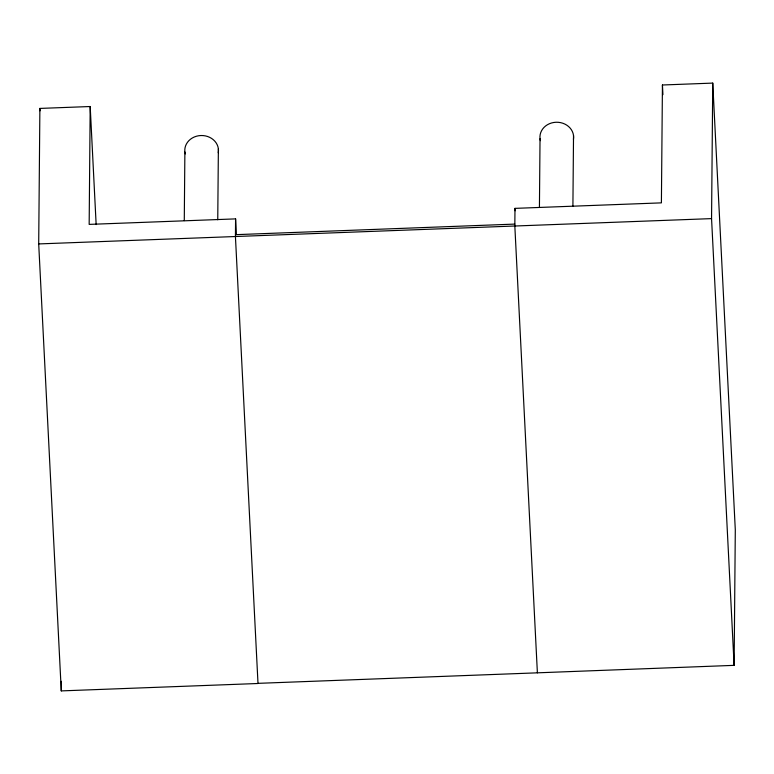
<?xml version="1.0" encoding="UTF-8"?>
<svg xmlns="http://www.w3.org/2000/svg" width="774" height="774" viewBox="0 0 774 774"><rect width="100%" height="100%" fill="white"/><g stroke="black" fill="none" stroke-linecap="round" stroke-linejoin="round"><path stroke-width="1.16" d="M90.19 106.522L89.165 224.392L235.586 218.887L235.431 236.602L258.003 683.5L61.272 690.901L38.7 243.926L39.88 108.418L90.19 106.522L96.15 224.586M61.272 690.901L61.349 681.304M184.28 220.58L184.88 152.014M217.755 219.787L218.374 148.831M514.981 208.37L514.826 226.018L537.388 672.829L734.12 665.35L735.3 529.842L712.748 83.099L662.438 84.995L661.402 202.865L514.981 208.37L515.107 210.789M539.43 207.297L540.029 138.74M572.905 206.503L573.524 135.547M734.12 665.35L711.558 218.616L712.748 83.099M235.451 234.677L514.845 224.092M38.7 243.926L711.558 218.616M257.994 683.345L537.388 672.829M662.438 84.995L662.921 94.651M235.586 218.887L236.38 234.58M39.88 108.418L40.006 110.827M540.416 140.655A16.854 14.909 0.5 0 1 556.042 122.253A16.854 14.909 0.5 0 1 573.437 139.436M185.267 153.939A16.854 14.909 0.5 0 1 200.882 135.527A16.854 14.909 0.5 0 1 218.278 152.72"/></g></svg>
